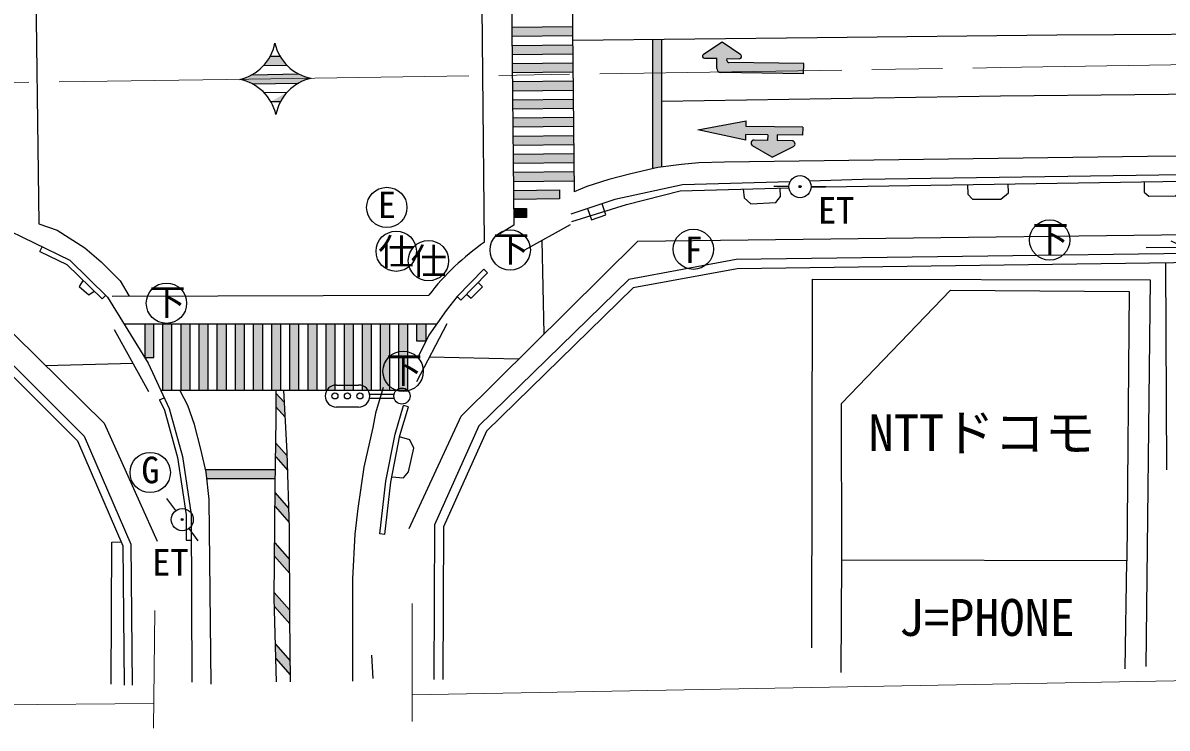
# Model space of a CAD drawing. Units: millimetres at full size, sheet at 1:1000; details may follow other scales. Extents: x -36168206 to 680000, y -213619760 to 380000.
# Drawn here: x 403542 to 460290, y 251087 to 286096 of the extents above; entities that cross this region are included whole.
import ezdxf
from ezdxf.enums import TextEntityAlignment as Align

# ---------------------------------------------------------------- set-up
doc = ezdxf.new("R2010")
doc.units = ezdxf.units.MM
doc.header["$LTSCALE"] = 1000
doc.linetypes.add('CHAIN', pattern=[18.5, 12, -1.5, 3.5, -1.5])
for name, color, linetype, lineweight in [('M-BGD', 7, 'Continuous', 25), ('M-BGD-EXST', 7, 'Continuous', 25), ('M-BMK', 2, 'CHAIN', 13), ('M-BMK-HTXT', 7, 'Continuous', 13), ('M-STR-HTXT', 7, 'Continuous', 13), ('M-STR-STRC', 7, 'Continuous', 25)]:
    doc.layers.add(name, color=color, linetype=linetype, lineweight=lineweight)
doc.styles.add('ＭＳ ゴシック', font='')
doc.styles.get('ＭＳ ゴシック').set_extended_font_data('MS Gothic')

msp = doc.modelspace()

# ---------------------------------------------------------------- hatches: boundary and pattern name
at = {"layer": 'M-BGD'}
for points in [[(442035, 277966, 1), (442135, 277966, 1)], [(411415, 261479, 1), (411474, 261398, 1)]]:
    msp.add_hatch(color=256, dxfattribs=at).paths.add_polyline_path(points)
at = {"layer": 'M-STR-STRC'}
for points in [[(430797, 285911), (427797, 285878), (427802, 285428), (430801, 285461)], [(430806, 285011), (427806, 284978), (427811, 284528), (430811, 284562)], [(434782, 278859), (435039, 278919), (435232, 278944), (435232, 285286), (434782, 285281)], [(438463, 284328), (439083, 284319, 0.74206), (439141, 284502), (438225, 285132), (437291, 284529, 0.74206), (437343, 284345), (437963, 284336), (437956, 283836, 0.41388), (438153, 283633), (442259, 283573), (442266, 284073), (438560, 284127, -0.41421), (438462, 284228)], [(416288, 284445, 0.06093), (416624, 284000), (416288, 284445), (415804, 284437, -0.06093), (415482, 283982), (416624, 284000)], [(430815, 284112), (427815, 284078), (427820, 283628), (430820, 283662)], [(417831, 283343), (417216, 283559), (414904, 283523, -0.07135), (414296, 283289, -0.07135), (414911, 283073), (417223, 283109)], [(430824, 283212), (427825, 283178), (427829, 282728), (430829, 282762)], [(416645, 282650, 0.06093), (416323, 282195), (415839, 282187)], [(430834, 282312), (427834, 282278), (427838, 281828), (430838, 281862)], [(430843, 281412), (427843, 281378), (427848, 280928), (430847, 280962)], [(440945, 280258), (440949, 280533), (442214, 280514), (442220, 280911), (439409, 280953), (439413, 281228), (437009, 280789), (439399, 280280), (439403, 280555), (440482, 280539), (440478, 280264), (439808, 280274, 0.77336), (439731, 279994), (440699, 279436), (441753, 279962, 0.78564), (441688, 280247)], [(430852, 280512), (427852, 280478), (427857, 280028), (430856, 280062)], [(430861, 279612), (427861, 279578), (427866, 279128), (430866, 279162)], [(430870, 278712), (427870, 278678), (427875, 278228), (430875, 278262)], [(430159, 277354), (430154, 277804), (427880, 277778), (427884, 277328)], [(427889, 276878), (427893, 276428), (428518, 276435), (428513, 276885)], [(410034, 271157), (409584, 271157), (409584, 269489), (410034, 269489)], [(410934, 271157), (410484, 271157), (410484, 267857), (410934, 267857)], [(411834, 271157), (411384, 271157), (411384, 267857), (411834, 267857)], [(412734, 271157), (412284, 271157), (412284, 267857), (412734, 267857)], [(413634, 271157), (413184, 271157), (413184, 267857), (413634, 267857)], [(414534, 271157), (414084, 271157), (414084, 267857), (414534, 267857)], [(414984, 267857), (415434, 267857), (415434, 271157), (414984, 271157)], [(415884, 267857), (416334, 267857), (416334, 271157), (415884, 271157)], [(417234, 271157), (416784, 271157), (416784, 267857), (417234, 267857)], [(418134, 271157), (417684, 271157), (417684, 267857), (418134, 267857)], [(419034, 271157), (418584, 271157), (418584, 267857), (419034, 267857)], [(419934, 271157), (419484, 271157), (419484, 267857), (419934, 267857)], [(420834, 271157), (420384, 271157), (420384, 267857), (420834, 267857)], [(421734, 271157), (421284, 271157), (421284, 267857), (421734, 267857)], [(422634, 271157), (422184, 271157), (422184, 267857), (422634, 267857)], [(423534, 271158), (423084, 271158), (423084, 270302), (423534, 270302)], [(416492, 267269), (416109, 267705), (416109, 267023), (416534, 266539)], [(416641, 264599), (416091, 265226), (416081, 264555), (416663, 263893)], [(416071, 263921), (412602, 263930), (412633, 263794), (412669, 263480), (416064, 263471)], [(416722, 262007), (416055, 262766), (416049, 262091), (416744, 261301)], [(416033, 260292), (416027, 259617), (416762, 258780), (416759, 259465)], [(416010, 257817), (416007, 257534), (416019, 257126), (416774, 256266), (416771, 256590), (416770, 256953)], [(416070, 255249), (416090, 254545), (416799, 253737), (416793, 254427)]]:
    msp.add_hatch(color=256, dxfattribs=at).paths.add_polyline_path(points)

# ---------------------------------------------------------------- linework, layer by layer
at = {"layer": 'M-BGD'}
for p, q in [((441535, 277966), (440785, 277966)), ((442635, 277966), (443385, 277966)), ((404387, 274751), (404496, 274976)), ((460204, 274184), (460252, 263901)), ((425087, 272512), (426401, 273867)), ((425266, 272338), (426580, 273693)), ((426580, 273693), (426401, 273867)), ((407471, 272391), (407646, 272570)), ((425266, 272338), (425087, 272512)), ((410320, 267386), (410547, 267490)), ((422663, 267031), (422423, 267102)), ((411120, 261883), (410677, 262488)), ((411768, 260995), (412211, 260389)), ((421490, 260707), (421242, 260736)), ((411645, 260425), (411895, 260426)), ((444128, 253851), (444163, 259423)), ((458207, 254030), (458288, 259394)), ((420830, 254714), (420890, 253549))]:
    msp.add_line(p, q, dxfattribs=at)
for points in [[(441592, 278209), (436253, 278053), (432899, 277327), (430710, 276603)], [(462145, 278573), (445188, 278314), (442564, 278237)], [(442634, 277936), (443354, 277955), (462154, 278257)], [(450397, 278068), (450411, 277588), (450643, 277344), (452046, 277344), (452419, 277665), (452412, 278100)], [(459155, 278209), (459148, 277686), (459389, 277496), (460713, 277518), (461029, 277793), (461022, 278238)], [(372109, 277205), (395226, 277613), (398411, 277070), (402312, 276032), (405871, 274310), (407730, 272487), (409763, 269198), (410795, 266949), (411453, 264569), (411890, 261696), (411920, 253375)], [(430775, 276241), (433486, 277084), (436146, 277764), (441538, 277907)], [(439272, 277847), (439307, 277417), (439641, 277117), (440877, 277184), (441111, 277484), (441100, 277895)], [(431539, 276877), (431741, 276315), (432451, 276572), (432270, 277119)], [(459250, 274940), (461136, 274969), (460486, 275261)], [(404387, 274751), (405725, 274103), (407471, 272391)], [(473854, 274820), (438922, 274344), (433593, 273353), (426160, 266096), (423954, 261174), (423922, 253509)], [(473861, 274370), (438967, 273894), (433809, 272936), (426536, 265834), (424403, 261077), (424372, 253507)], [(406524, 273320), (406339, 273013), (406805, 272595), (407073, 272782)], [(425550, 272631), (425770, 272425), (426344, 272992), (426115, 273214)], [(442665, 255069), (442702, 273373), (459446, 273339), (459228, 254151)], [(425087, 272512), (424528, 271822), (423681, 270596), (423171, 269577)], [(399386, 272033), (399780, 271803), (406244, 265352), (408493, 260135), (408560, 253218)], [(399761, 272277), (400026, 272123), (406581, 265581), (408892, 260220), (408960, 253222)], [(410320, 267386), (410559, 266863), (411208, 264517), (411640, 261676), (411645, 260425)], [(421242, 260736), (421550, 263339), (421999, 265677), (422423, 267102)], [(421490, 260707), (421797, 263300), (422242, 265618), (422663, 267031)], [(421846, 263556), (422419, 263514), (422666, 263802), (422933, 264984), (422728, 265405), (422224, 265555)], [(407928, 253270), (407950, 260312), (408404, 260340)]]:
    msp.add_lwpolyline(points, dxfattribs=at)
msp.add_lwpolyline([(449546, 272821), (458404, 272763), (458288, 259394), (444163, 259423), (444134, 267207)], close=True, dxfattribs=at)
for centre, radius in [((442085, 277966), 550), ((442085, 277966), 50), ((411444, 261439), 550), ((411444, 261439), 50)]:
    msp.add_circle(centre, radius, dxfattribs=at)
at = {"layer": 'M-BGD-EXST'}
for centre in [(421591, 276936), (427709, 274819), (436793, 274859), (454463, 275316), (422056, 274760), (423657, 274292), (410663, 272181), (422400, 268799), (409856, 263776)]:
    msp.add_circle(centre, 1000, dxfattribs=at)
at = {"layer": 'M-BMK'}
msp.add_lwpolyline([(67031, 278454), (86431, 278732), (154330, 279595), (234206, 280827), (294708, 281532), (354723, 282454), (386841, 282929), (413656, 283279), (452005, 283873), (472541, 284227), (535201, 285043), (568037, 285558)], dxfattribs=at)
at = {"layer": 'M-STR-HTXT'}
for p, q in [((422844, 257271), (422844, 251423)), ((410086, 256928), (410018, 251087)), ((422844, 252737), (526146, 254654)), ((410032, 252302), (313706, 251559))]:
    msp.add_line(p, q, dxfattribs=at)
at = {"layer": 'M-STR-STRC'}
for p, q in [((427741, 291412), (427897, 276051)), ((430758, 289758), (430880, 277710)), ((427797, 285878), (430797, 285911)), ((427802, 285428), (430801, 285461)), ((427806, 284978), (430806, 285011)), ((434782, 278859), (434782, 285281)), ((435232, 278944), (435232, 285286)), ((438225, 285132), (437291, 284529)), ((439141, 284502), (438225, 285132)), ((415804, 284437), (416288, 284445)), ((427811, 284528), (430811, 284562)), ((437343, 284345), (437963, 284336)), ((437956, 283836), (437963, 284336)), ((438462, 284228), (438463, 284328)), ((438463, 284328), (439083, 284319)), ((415482, 283982), (416624, 284000)), ((427815, 284078), (430815, 284112)), ((442266, 284073), (438560, 284127)), ((442259, 283573), (442266, 284073)), ((414904, 283523), (417216, 283559)), ((427820, 283628), (430820, 283662)), ((427825, 283178), (430824, 283212)), ((442259, 283573), (438153, 283633)), ((414911, 283073), (417223, 283109)), ((415503, 282632), (416645, 282650)), ((427829, 282728), (430829, 282762)), ((415839, 282187), (416323, 282195)), ((427834, 282278), (430834, 282312)), ((427838, 281828), (430838, 281862)), ((427843, 281378), (430843, 281412)), ((427848, 280928), (430847, 280962)), ((437009, 280789), (439413, 281228)), ((439409, 280953), (439413, 281228)), ((442220, 280911), (439409, 280953)), ((442220, 280911), (442214, 280514)), ((427852, 280478), (430852, 280512)), ((439399, 280280), (437009, 280789)), ((439399, 280280), (439403, 280555)), ((440482, 280539), (439403, 280555)), ((440482, 280539), (440478, 280264)), ((440949, 280533), (440945, 280258)), ((442214, 280514), (440949, 280533)), ((427857, 280028), (430856, 280062)), ((440699, 279436), (439731, 279994)), ((440478, 280264), (439808, 280274)), ((440699, 279436), (441753, 279962)), ((441688, 280247), (440945, 280258)), ((427861, 279578), (430861, 279612)), ((427866, 279128), (430866, 279162)), ((427870, 278678), (430870, 278712)), ((427875, 278228), (430875, 278262)), ((427897, 276051), (427192, 275616)), ((430679, 276070), (428418, 274811)), ((429278, 275289), (429385, 270652)), ((407965, 272525), (423671, 272581)), ((408075, 270881), (409771, 267790)), ((408553, 271156), (424069, 271158)), ((409584, 271157), (409584, 269489)), ((410484, 267857), (410484, 271157)), ((410934, 267857), (410934, 271157)), ((411384, 267857), (411384, 271157)), ((411834, 267857), (411834, 271157)), ((412284, 267857), (412284, 271157)), ((412734, 267857), (412734, 271157)), ((413184, 267857), (413184, 271157)), ((413634, 267857), (413634, 271157)), ((414084, 267857), (414084, 271157)), ((414534, 267857), (414534, 271157)), ((414984, 267857), (414984, 271157)), ((415434, 267857), (415434, 271157)), ((415884, 267857), (415884, 271157)), ((416334, 267857), (416334, 271157)), ((416784, 267857), (416784, 271157)), ((417234, 267857), (417234, 271157)), ((417684, 267857), (417684, 271157)), ((418134, 267857), (418134, 271157)), ((418584, 267857), (418584, 271157)), ((419034, 267857), (419034, 271157)), ((419484, 267857), (419484, 271157)), ((419934, 267857), (419934, 271157)), ((420384, 267857), (420384, 271157)), ((420834, 267857), (420834, 271157)), ((421284, 267857), (421284, 271157)), ((421734, 267857), (421734, 271157)), ((422184, 267857), (422184, 271157)), ((422634, 267857), (422634, 271157)), ((424568, 271149), (423062, 268282)), ((404663, 269085), (408994, 269206)), ((428126, 269405), (423703, 269503)), ((410379, 267857), (422634, 267857)), ((419091, 268120), (420191, 268120)), ((416109, 267705), (416492, 267269)), ((420741, 267670), (421953, 267670)), ((420741, 267470), (421953, 267470)), ((416109, 267023), (416534, 266539)), ((420191, 267020), (419091, 267020)), ((416091, 265226), (416641, 264599)), ((416081, 264555), (416663, 263893)), ((412602, 263930), (416071, 263921)), ((412669, 263480), (416064, 263471)), ((416055, 262766), (416722, 262007)), ((416049, 262091), (416744, 261301)), ((416033, 260292), (416759, 259465)), ((416027, 259617), (416762, 258780)), ((416010, 257817), (416770, 256953)), ((416019, 257126), (416774, 256266)), ((416070, 255249), (416793, 254427)), ((416090, 254545), (416799, 253737))]:
    msp.add_line(p, q, dxfattribs=at)
for points in [[(426440, 275208), (426271, 291913), (423136, 295292), (409560, 295377), (408946, 293957), (407970, 292825), (407139, 291920), (406315, 291248), (405391, 290728), (404154, 290065), (404336, 276114), (405245, 275805), (406618, 274933), (407419, 274241), (408365, 273296), (408810, 272528)], [(430804, 285236), (442939, 285372), (454815, 285496), (466171, 285573), (475687, 285296), (485865, 285034), (492998, 284880), (503871, 284635), (523348, 284889)], [(435232, 282213), (452027, 282473), (465349, 282606)], [(526869, 277221), (526725, 277497), (526406, 277884), (526026, 278248), (525640, 278501), (525037, 278806), (524494, 278954), (523862, 279036), (523089, 279125), (521595, 279121), (517519, 279150), (504803, 279403), (494368, 279449), (485502, 279524), (475336, 279637), (459324, 279459), (438345, 279184), (437064, 279142), (436199, 279067), (435039, 278919), (433698, 278604), (432600, 278326), (431512, 277974), (430880, 277710)], [(427880, 277778), (430154, 277804), (430159, 277354), (427884, 277328)], [(422705, 260995), (425270, 266576), (434036, 275258), (472312, 275724), (494357, 276022), (512182, 276315), (526084, 276479)], [(427889, 276878), (428513, 276885), (428518, 276435), (427893, 276428)], [(312842, 273907), (339420, 274178), (355052, 274292), (366212, 274419), (378123, 274532), (393962, 274618), (399814, 273851), (407577, 266221), (410194, 260363)], [(409584, 269489), (410034, 269489), (410034, 271157)], [(423534, 271158), (423534, 270302), (423084, 270302), (423084, 271158)], [(412874, 253264), (412785, 262437), (412633, 263794), (412365, 264939), (412050, 266166), (411723, 267096), (411360, 267795), (411326, 267857)], [(416121, 253383), (416007, 257534), (416058, 263063), (416109, 266425), (416109, 267857)], [(416459, 267857), (416635, 264773), (416753, 261001), (416771, 256590), (416803, 253390)], [(421416, 267990), (421033, 266714), (420902, 266005), (420450, 264035), (420158, 261992), (419997, 260716), (419896, 258501), (419895, 253420)]]:
    msp.add_lwpolyline(points, dxfattribs=at)
for centre, radius in [((422341, 267570), 400), ((419016, 267576), 150), ((419636, 267576), 150), ((420256, 267576), 150)]:
    msp.add_circle(centre, radius, dxfattribs=at)
for centre, radius, start, end in [((413783, 285527), 2296, 282.91, 348.865), ((418275, 285597), 2296, 192.91, 258.865), ((437345, 284445), 100, 122.8513, 269.1613), ((439084, 284419), 100, 269.1613, 55.4712), ((438156, 283833), 200, 179.2256, 269.1613), ((438562, 284227), 100, 179.1613, 269.1613), ((413852, 281035), 2296, 12.91, 78.865), ((418344, 281105), 2296, 102.91, 168.865), ((439806, 280124), 150, 89.1613, 240.0295), ((441686, 280097), 150, 296.5426, 89.1613), ((433610, 264879), 12574, 124.7655, 142.2256), ((419091, 267570), 550, 90, 180), ((420191, 267570), 550, 0, 90), ((419091, 267570), 550, 180, 270), ((420191, 267570), 550, 270, 0)]:
    msp.add_arc(centre, radius, start, end, dxfattribs=at)

# ---------------------------------------------------------------- texts
at = {"layer": 'M-BGD', "style": 'ＭＳ ゴシック'}
for p in [(442977, 275734), (409962, 258260)]:
    msp.add_text('ET', height=1320, dxfattribs=at).set_placement(p, align=Align.BOTTOM_LEFT)
at = {"layer": 'M-BGD-EXST', "style": 'ＭＳ ゴシック'}
for s, p in [('E', (421152, 276009)), ('下', (453610, 274329)), ('下', (426856, 273832)), ('下', (409811, 271194)), ('下', (421547, 267812)), ('G', (409417, 262848))]:
    msp.add_text(s, height=1320, dxfattribs=at).set_placement(p, align=Align.BOTTOM_LEFT)
for s, p in [('仕', (422067, 274732)), ('F', (436804, 274831)), ('仕', (423667, 274264))]:
    msp.add_text(s, height=1320, dxfattribs=at).set_placement(p, align=Align.MIDDLE_CENTER)
at = {"layer": 'M-BMK-HTXT', "style": 'ＭＳ ゴシック'}
for s, p in [('NTTドコモ', (445487, 264288)), ('J=PHONE', (446986, 255114))]:
    msp.add_text(s, height=1833, dxfattribs=at).set_placement(p, align=Align.BOTTOM_LEFT)

doc.saveas('drawing.dxf')
